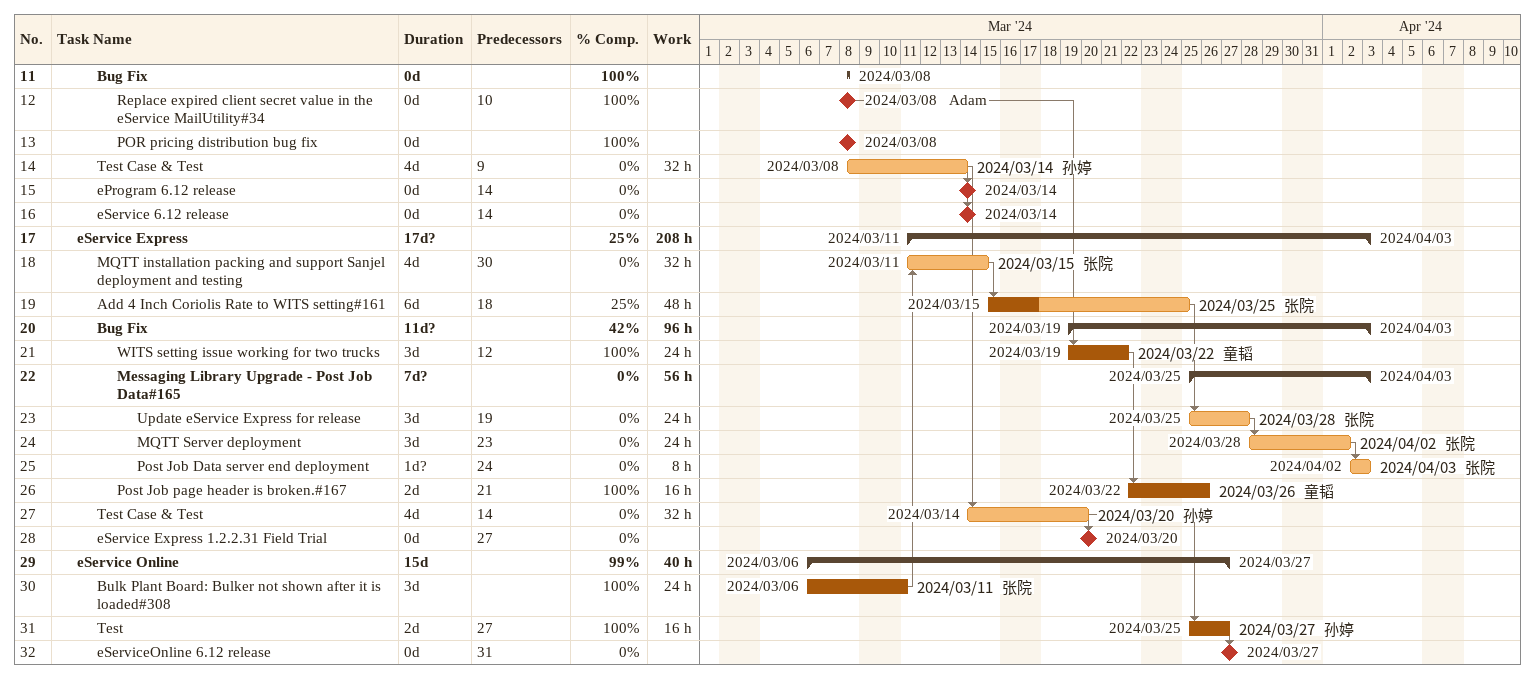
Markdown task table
| ID | Level | Task | Duration | Start | Finish | Predecessors | Resources | % complete | Work (h) |
|---|---|---|---|---|---|---|---|---|---|
| 11 | 3 | **Bug Fix** | 0d | 2024-03-08 | 2024-03-08 |  |  | 100 |  |
| 12 | 4 | Replace expired client secret value in the eService MailUtility#34 | 0d | 2024-03-08 | 2024-03-08 | 10 | Adam | 100 |  |
| 13 | 4 | POR pricing distribution bug fix | 0d | 2024-03-08 | 2024-03-08 |  |  | 100 |  |
| 14 | 3 | Test Case & Test | 4d | 2024-03-08 | 2024-03-14 | 9 | 孙婷 | 0 | 32 |
| 15 | 3 | eProgram 6.12 release | 0d | 2024-03-14 | 2024-03-14 | 14 |  | 0 |  |
| 16 | 3 | eService 6.12 release | 0d | 2024-03-14 | 2024-03-14 | 14 |  | 0 |  |
| 17 | 2 | **eService Express** | 17d? | 2024-03-11 | 2024-04-03 |  |  | 25 | 208 |
| 18 | 3 | MQTT installation packing and support Sanjel deployment and testing | 4d | 2024-03-11 | 2024-03-15 | 30 | 张院 | 0 | 32 |
| 19 | 3 | Add 4 Inch Coriolis Rate to WITS setting#161 | 6d | 2024-03-15 | 2024-03-25 | 18 | 张院 | 25 | 48 |
| 20 | 3 | **Bug Fix** | 11d? | 2024-03-19 | 2024-04-03 |  |  | 42 | 96 |
| 21 | 4 | WITS setting issue working for two trucks | 3d | 2024-03-19 | 2024-03-22 | 12 | 童韬 | 100 | 24 |
| 22 | 4 | **Messaging Library Upgrade - Post Job Data#165** | 7d? | 2024-03-25 | 2024-04-03 |  |  | 0 | 56 |
| 23 | 5 | Update eService Express for release | 3d | 2024-03-25 | 2024-03-28 | 19 | 张院 | 0 | 24 |
| 24 | 5 | MQTT Server deployment | 3d | 2024-03-28 | 2024-04-02 | 23 | 张院 | 0 | 24 |
| 25 | 5 | Post Job Data server end deployment | 1d? | 2024-04-02 | 2024-04-03 | 24 | 张院 | 0 | 8 |
| 26 | 4 | Post Job page header is broken.#167 | 2d | 2024-03-22 | 2024-03-26 | 21 | 童韬 | 100 | 16 |
| 27 | 3 | Test Case & Test | 4d | 2024-03-14 | 2024-03-20 | 14 | 孙婷 | 0 | 32 |
| 28 | 3 | eService Express 1.2.2.31 Field Trial | 0d | 2024-03-20 | 2024-03-20 | 27 |  | 0 |  |
| 29 | 2 | **eService Online** | 15d | 2024-03-06 | 2024-03-27 |  |  | 99 | 40 |
| 30 | 3 | Bulk Plant Board: Bulker not shown after it is loaded#308 | 3d | 2024-03-06 | 2024-03-11 |  | 张院 | 100 | 24 |
| 31 | 3 | Test | 2d | 2024-03-25 | 2024-03-27 | 27 | 孙婷 | 100 | 16 |
| 32 | 3 | eServiceOnline 6.12 release | 0d | 2024-03-27 | 2024-03-27 | 31 |  | 0 |  |
